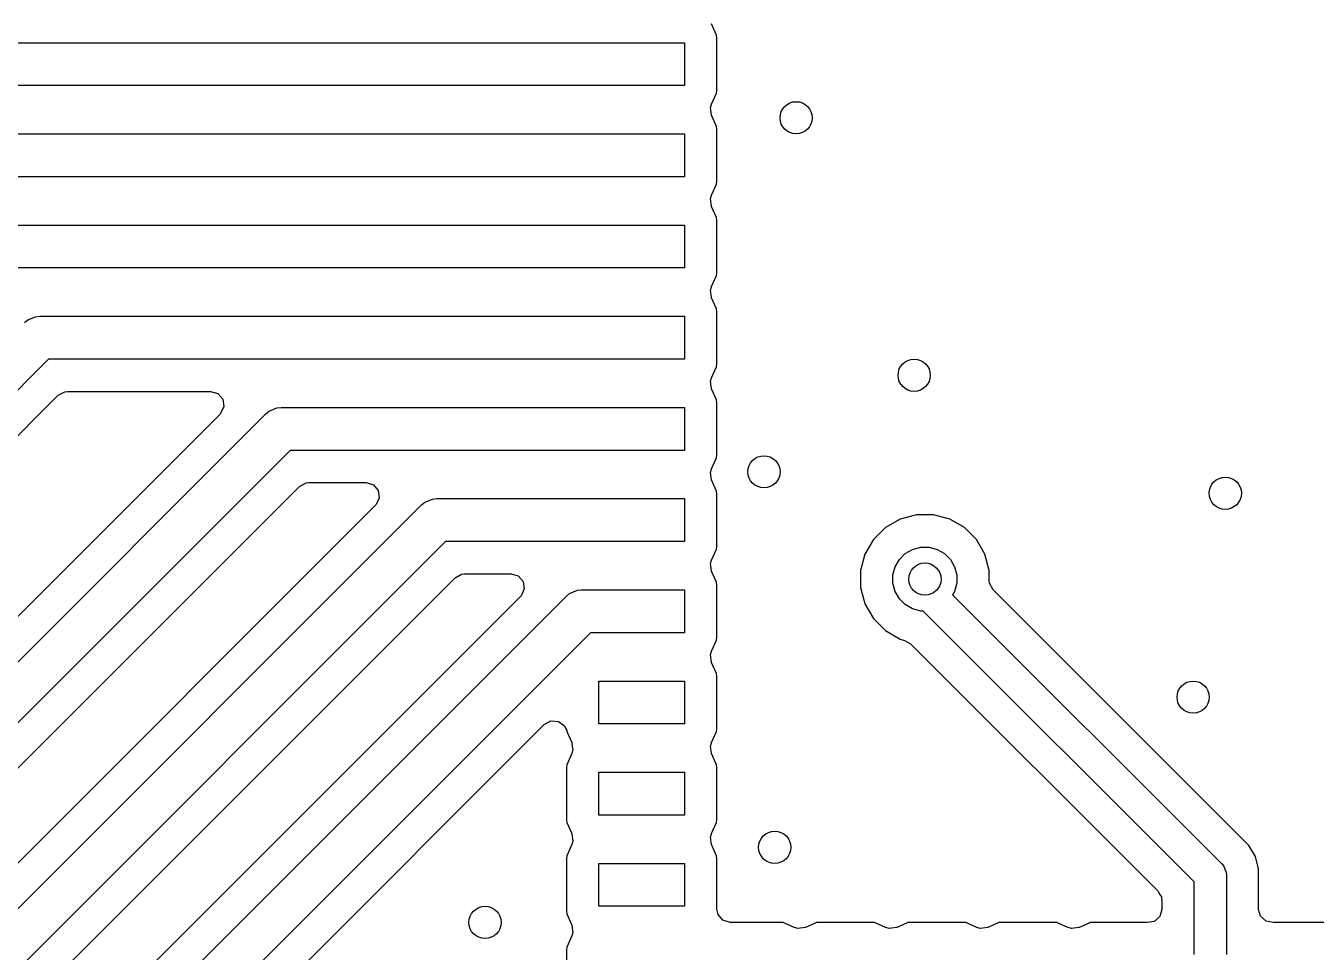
# Model space of a CAD drawing. Extents: x 0.22 to 2.58, y 0.22 to 2.18.
# Drawn here: x 0.8984 to 1.3719, y 1.4064 to 1.7463 of the extents above; entities that cross this region are included whole.
import ezdxf

# ---------------------------------------------------------------- set-up
doc = ezdxf.new("R2010")
doc.units = 0
doc.header["$MEASUREMENT"] = 0
doc.layers.add('BLACK', color=7, linetype='CONTINUOUS')

msp = doc.modelspace()

# ---------------------------------------------------------------- linework, layer by layer
at = {"layer": 'BLACK', "linetype": 'CONTINUOUS'}
for p, q in [((1.15187, 1.74291), (1.15005, 1.74704)), ((1.15199, 1.74192), (1.15187, 1.74291)), ((1.15187, 1.74291), (1.15187, 1.74291)), ((0.72047, 1.74016), (1.12441, 1.74016)), ((1.12441, 1.74016), (1.14016, 1.74016)), ((1.14016, 1.74016), (1.14016, 1.72441)), ((1.15199, 1.72264), (1.15199, 1.74192)), ((1.15199, 1.74192), (1.15199, 1.74192)), ((1.10866, 1.72441), (0.72373, 1.72441)), ((1.14016, 1.72441), (1.10866, 1.72441)), ((1.15009, 1.71761), (1.15187, 1.72165)), ((1.15187, 1.72165), (1.15199, 1.72264)), ((1.14969, 1.71631), (1.15005, 1.71752)), ((1.15005, 1.71358), (1.14969, 1.71631)), ((1.15005, 1.71752), (1.15009, 1.71761)), ((1.15009, 1.71761), (1.15009, 1.71761)), ((1.15187, 1.70945), (1.15005, 1.71358)), ((1.15199, 1.70846), (1.15187, 1.70945)), ((1.15187, 1.70945), (1.15187, 1.70945)), ((0.76181, 1.70669), (1.12441, 1.70669)), ((1.12441, 1.70669), (1.14016, 1.70669)), ((1.14016, 1.70669), (1.14016, 1.69094)), ((1.15199, 1.68918), (1.15199, 1.70846)), ((1.15199, 1.70846), (1.15199, 1.70846)), ((1.10866, 1.69094), (0.76507, 1.69094)), ((1.14016, 1.69094), (1.10866, 1.69094)), ((1.15009, 1.68414), (1.15187, 1.68819)), ((1.15187, 1.68819), (1.15199, 1.68918)), ((1.14969, 1.68284), (1.15005, 1.68406)), ((1.15005, 1.68011), (1.14969, 1.68284)), ((1.15005, 1.68406), (1.15009, 1.68414)), ((1.15009, 1.68414), (1.15009, 1.68414)), ((1.15009, 1.68003), (1.15005, 1.68011)), ((1.15187, 1.67598), (1.15009, 1.68003)), ((1.15009, 1.68003), (1.15009, 1.68003)), ((0.82283, 1.67323), (1.12441, 1.67323)), ((1.12441, 1.67323), (1.14016, 1.67323)), ((1.14016, 1.67323), (1.14016, 1.65748)), ((1.15199, 1.675), (1.15187, 1.67598)), ((1.15187, 1.67598), (1.15187, 1.67598)), ((1.15187, 1.67598), (1.15187, 1.67598)), ((1.15199, 1.67499), (1.15199, 1.675)), ((1.15199, 1.65571), (1.15199, 1.67499)), ((1.10866, 1.65748), (0.8261, 1.65748)), ((1.14016, 1.65748), (1.10866, 1.65748)), ((1.15009, 1.65068), (1.15187, 1.65472)), ((1.15187, 1.65472), (1.15199, 1.65571)), ((1.14969, 1.64938), (1.15005, 1.65059)), ((1.15005, 1.64665), (1.14969, 1.64938)), ((1.15005, 1.65059), (1.15009, 1.65068)), ((1.15009, 1.65068), (1.15009, 1.65068)), ((1.15009, 1.64657), (1.15005, 1.64665)), ((1.15187, 1.64252), (1.15009, 1.64657)), ((1.15009, 1.64657), (1.15009, 1.64657)), ((0.89798, 1.63746), (0.89917, 1.63844)), ((0.89917, 1.63844), (0.90201, 1.63961)), ((0.90201, 1.63961), (0.90354, 1.63976)), ((0.90354, 1.63976), (1.12441, 1.63976)), ((1.12441, 1.63976), (1.14016, 1.63976)), ((1.14016, 1.63976), (1.14016, 1.62402)), ((1.15199, 1.64153), (1.15187, 1.64252)), ((1.15187, 1.64252), (1.15187, 1.64252)), ((1.15187, 1.64252), (1.15187, 1.64252)), ((1.15199, 1.62225), (1.15199, 1.64153)), ((1.15199, 1.64153), (1.15199, 1.64153)), ((0.9068, 1.62402), (0.53076, 1.24798)), ((1.10866, 1.62402), (0.9068, 1.62402)), ((1.14016, 1.62402), (1.10866, 1.62402)), ((1.15009, 1.61721), (1.15187, 1.62126)), ((1.15187, 1.62126), (1.15199, 1.62225)), ((1.14969, 1.61591), (1.15005, 1.61713)), ((1.15005, 1.61319), (1.14969, 1.61591)), ((1.15005, 1.61713), (1.15009, 1.61721)), ((1.15009, 1.61721), (1.15009, 1.61721)), ((0.5373, 1.23778), (0.91028, 1.61076)), ((0.91028, 1.61076), (0.91269, 1.61207)), ((0.91269, 1.61207), (0.91373, 1.61219)), ((0.91373, 1.61219), (0.96623, 1.61219)), ((0.96623, 1.61219), (0.96887, 1.61141)), ((0.96887, 1.61141), (0.97067, 1.60933)), ((1.15187, 1.60905), (1.15005, 1.61319)), ((0.97107, 1.60661), (0.96992, 1.60411)), ((0.97067, 1.60933), (0.97107, 1.60661)), ((0.98775, 1.60497), (0.99059, 1.60615)), ((0.99059, 1.60615), (0.99213, 1.6063)), ((0.99213, 1.6063), (1.12441, 1.6063)), ((1.12441, 1.6063), (1.14016, 1.6063)), ((1.14016, 1.6063), (1.14016, 1.59055)), ((1.15189, 1.60889), (1.15187, 1.60905)), ((1.15187, 1.60905), (1.15187, 1.60905)), ((1.15199, 1.60807), (1.15189, 1.60889)), ((1.15199, 1.58878), (1.15199, 1.60807)), ((0.96969, 1.60385), (0.54051, 1.17468)), ((0.54398, 1.16142), (0.98656, 1.60399)), ((0.96992, 1.60411), (0.96969, 1.60385)), ((0.98656, 1.60399), (0.98775, 1.60497)), ((0.99539, 1.59055), (0.55281, 1.14798)), ((1.10866, 1.59055), (0.99539, 1.59055)), ((1.14016, 1.59055), (1.10866, 1.59055)), ((1.15009, 1.58375), (1.15187, 1.5878)), ((1.15187, 1.5878), (1.15199, 1.58878)), ((1.14969, 1.58245), (1.15005, 1.58366)), ((1.15005, 1.57972), (1.14969, 1.58245)), ((1.15005, 1.58366), (1.15009, 1.58375)), ((1.15009, 1.58375), (1.15009, 1.58375)), ((0.55934, 1.13778), (0.99886, 1.57729)), ((0.99886, 1.57729), (1.00127, 1.57861)), ((1.00127, 1.57861), (1.00231, 1.57872)), ((1.00231, 1.57872), (1.02332, 1.57872)), ((1.02332, 1.57872), (1.02596, 1.57795)), ((1.02596, 1.57795), (1.02776, 1.57587)), ((1.15187, 1.57559), (1.15005, 1.57972)), ((1.02815, 1.57314), (1.02701, 1.57064)), ((1.02776, 1.57587), (1.02815, 1.57314)), ((1.04484, 1.57151), (1.04768, 1.57268)), ((1.04768, 1.57268), (1.04921, 1.57283)), ((1.04921, 1.57283), (1.12441, 1.57283)), ((1.12441, 1.57283), (1.14016, 1.57283)), ((1.14016, 1.57283), (1.14016, 1.55709)), ((1.15199, 1.5746), (1.15187, 1.57559)), ((1.15187, 1.57559), (1.15187, 1.57559)), ((1.15199, 1.55532), (1.15199, 1.5746)), ((1.15199, 1.5746), (1.15199, 1.5746)), ((1.02677, 1.57039), (0.53106, 1.07468)), ((0.53453, 1.06142), (1.04364, 1.57053)), ((1.02701, 1.57064), (1.02677, 1.57039)), ((1.04364, 1.57053), (1.04484, 1.57151)), ((1.21922, 1.56534), (1.21383, 1.56223)), ((1.22523, 1.56695), (1.21922, 1.56534)), ((1.21922, 1.56534), (1.21922, 1.56534)), ((1.23146, 1.56695), (1.22523, 1.56695)), ((1.23747, 1.56534), (1.23146, 1.56695)), ((1.24286, 1.56223), (1.23747, 1.56534)), ((1.23747, 1.56534), (1.23747, 1.56534)), ((1.23747, 1.56534), (1.23747, 1.56534)), ((1.21383, 1.56223), (1.20943, 1.55782)), ((1.21383, 1.56223), (1.21383, 1.56223)), ((1.24726, 1.55782), (1.24286, 1.56223)), ((1.24286, 1.56223), (1.24286, 1.56223)), ((1.05247, 1.55709), (0.54336, 1.04798)), ((1.10866, 1.55709), (1.05247, 1.55709)), ((1.14016, 1.55709), (1.10866, 1.55709)), ((1.15005, 1.5502), (1.15187, 1.55433)), ((1.15187, 1.55433), (1.15199, 1.55532)), ((1.15187, 1.55433), (1.15187, 1.55433)), ((1.20943, 1.55782), (1.20632, 1.55243)), ((1.20943, 1.55782), (1.20943, 1.55782)), ((1.22116, 1.55268), (1.22383, 1.55422)), ((1.22383, 1.55422), (1.2268, 1.55502)), ((1.2268, 1.55502), (1.22989, 1.55502)), ((1.22989, 1.55502), (1.23287, 1.55422)), ((1.23287, 1.55422), (1.23554, 1.55268)), ((1.24871, 1.55532), (1.24726, 1.55782)), ((1.24726, 1.55782), (1.24726, 1.55782)), ((1.25038, 1.55243), (1.24871, 1.55532)), ((1.14969, 1.54898), (1.15005, 1.5502)), ((1.15005, 1.54626), (1.14969, 1.54898)), ((1.20632, 1.55243), (1.2047, 1.54642)), ((1.20632, 1.55243), (1.20632, 1.55243)), ((1.21743, 1.54783), (1.21898, 1.5505)), ((1.21898, 1.5505), (1.22116, 1.55268)), ((1.23554, 1.55268), (1.23772, 1.5505)), ((1.23772, 1.5505), (1.23926, 1.54783)), ((1.25199, 1.54642), (1.25038, 1.55243)), ((0.54989, 1.03778), (1.05594, 1.54383)), ((1.05594, 1.54383), (1.05836, 1.54514)), ((1.05836, 1.54514), (1.0594, 1.54526)), ((1.0594, 1.54526), (1.07647, 1.54526)), ((1.07647, 1.54526), (1.07911, 1.54448)), ((1.07911, 1.54448), (1.08091, 1.5424)), ((1.15187, 1.54213), (1.15005, 1.54626)), ((1.2047, 1.54642), (1.2047, 1.54019)), ((1.21664, 1.54485), (1.21743, 1.54783)), ((1.21664, 1.54177), (1.21664, 1.54485)), ((1.23926, 1.54783), (1.24006, 1.54485)), ((1.24006, 1.54485), (1.24006, 1.54177)), ((1.25199, 1.54283), (1.25199, 1.54642)), ((1.25199, 1.54642), (1.25199, 1.54642)), ((1.0813, 1.53968), (1.08016, 1.53718)), ((1.08091, 1.5424), (1.0813, 1.53968)), ((1.09799, 1.53804), (1.10083, 1.53922)), ((1.10083, 1.53922), (1.10236, 1.53937)), ((1.10236, 1.53937), (1.12441, 1.53937)), ((1.12441, 1.53937), (1.14016, 1.53937)), ((1.14016, 1.53937), (1.14016, 1.52362)), ((1.15199, 1.54114), (1.15187, 1.54213)), ((1.15187, 1.54213), (1.15187, 1.54213)), ((1.15199, 1.52186), (1.15199, 1.54114)), ((1.15199, 1.54114), (1.15199, 1.54114)), ((1.2047, 1.54019), (1.20605, 1.53518)), ((1.21743, 1.53879), (1.21664, 1.54177)), ((1.24006, 1.54177), (1.23926, 1.53879)), ((1.2521, 1.5418), (1.25199, 1.54283)), ((1.25342, 1.53938), (1.2521, 1.5418)), ((1.34726, 1.44554), (1.25342, 1.53938)), ((1.07992, 1.53692), (0.52083, 0.97783)), ((0.5243, 0.96457), (1.09679, 1.53706)), ((1.08016, 1.53718), (1.07992, 1.53692)), ((1.09679, 1.53706), (1.09799, 1.53804)), ((1.20605, 1.53518), (1.20632, 1.53418)), ((1.20632, 1.53418), (1.20632, 1.53418)), ((1.20632, 1.53418), (1.20943, 1.52879)), ((1.21898, 1.53612), (1.21743, 1.53879)), ((1.22116, 1.53394), (1.21898, 1.53612)), ((1.23926, 1.53879), (1.23853, 1.53753)), ((1.23853, 1.53753), (1.33725, 1.43882)), ((1.22383, 1.5324), (1.22116, 1.53394)), ((1.2268, 1.5316), (1.22383, 1.5324)), ((1.22777, 1.5316), (1.2268, 1.5316)), ((1.32717, 1.4322), (1.22777, 1.5316)), ((1.20943, 1.52879), (1.20943, 1.52879)), ((1.20943, 1.52879), (1.20943, 1.52879)), ((1.20943, 1.52879), (1.21383, 1.52439)), ((1.10562, 1.52362), (0.53313, 0.95113)), ((1.10866, 1.52362), (1.10562, 1.52362)), ((1.14016, 1.52362), (1.10866, 1.52362)), ((1.15009, 1.51682), (1.15187, 1.52087)), ((1.15187, 1.52087), (1.15199, 1.52186)), ((1.21383, 1.52439), (1.21383, 1.52439)), ((1.21383, 1.52439), (1.21383, 1.52439)), ((1.21383, 1.52439), (1.21922, 1.52128)), ((1.21922, 1.52128), (1.21922, 1.52128)), ((1.21922, 1.52128), (1.22088, 1.52083)), ((1.22088, 1.52083), (1.22306, 1.51957)), ((1.14969, 1.51552), (1.15005, 1.51674)), ((1.15005, 1.51279), (1.14969, 1.51552)), ((1.15005, 1.51674), (1.15009, 1.51682)), ((1.15009, 1.51682), (1.15009, 1.51682)), ((1.22306, 1.51957), (1.3139, 1.42873)), ((1.15009, 1.51271), (1.15005, 1.51279)), ((1.15187, 1.50866), (1.15009, 1.51271)), ((1.15009, 1.51271), (1.15009, 1.51271)), ((1.10866, 1.49016), (1.10866, 1.50591)), ((1.10866, 1.50591), (1.14016, 1.50591)), ((1.14016, 1.50591), (1.14016, 1.49016)), ((1.15199, 1.50767), (1.15187, 1.50866)), ((1.15187, 1.50866), (1.15187, 1.50866)), ((1.15187, 1.50866), (1.15187, 1.50866)), ((1.15199, 1.48839), (1.15199, 1.50767)), ((1.15199, 1.50767), (1.15199, 1.50767)), ((0.97099, 1.37225), (1.08868, 1.48995)), ((1.08868, 1.48995), (1.0911, 1.49127)), ((1.0911, 1.49127), (1.09384, 1.49107)), ((1.09384, 1.49107), (1.09604, 1.48942)), ((1.09604, 1.48942), (1.09664, 1.48838)), ((1.09664, 1.48838), (1.09691, 1.48774)), ((1.09691, 1.48774), (1.09695, 1.4874)), ((1.09695, 1.4874), (1.09873, 1.48336)), ((1.14016, 1.49016), (1.10866, 1.49016)), ((1.15009, 1.48336), (1.15187, 1.4874)), ((1.15187, 1.4874), (1.15199, 1.48839)), ((1.09873, 1.48336), (1.09874, 1.48335)), ((1.09874, 1.48335), (1.09881, 1.48318)), ((1.09881, 1.48318), (1.09895, 1.48186)), ((1.14969, 1.48205), (1.15005, 1.48327)), ((1.15005, 1.48327), (1.15009, 1.48336)), ((1.15009, 1.48336), (1.15009, 1.48336)), ((1.09877, 1.47933), (1.09695, 1.4752)), ((1.09908, 1.48038), (1.09877, 1.47933)), ((1.09895, 1.48186), (1.09913, 1.48054)), ((1.09911, 1.48044), (1.09908, 1.48038)), ((1.09913, 1.48054), (1.09911, 1.48047)), ((1.09911, 1.48047), (1.09911, 1.48044)), ((1.15005, 1.47933), (1.14969, 1.48205)), ((1.15187, 1.4752), (1.15005, 1.47933)), ((1.09695, 1.4752), (1.09683, 1.47421)), ((1.09683, 1.47421), (1.09683, 1.45493)), ((1.15199, 1.47421), (1.15187, 1.4752)), ((1.15187, 1.4752), (1.15187, 1.4752)), ((1.15199, 1.45493), (1.15199, 1.47421)), ((1.15199, 1.47421), (1.15199, 1.47421)), ((1.10866, 1.45669), (1.10866, 1.47244)), ((1.10866, 1.47244), (1.14016, 1.47244)), ((1.14016, 1.47244), (1.14016, 1.45669)), ((1.09683, 1.45493), (1.09683, 1.45493)), ((1.09683, 1.45493), (1.09695, 1.45394)), ((1.09695, 1.45394), (1.09695, 1.45394)), ((1.09695, 1.45394), (1.09695, 1.45394)), ((1.09695, 1.45394), (1.09873, 1.44989)), ((1.14016, 1.45669), (1.10866, 1.45669)), ((1.15009, 1.44989), (1.15187, 1.45394)), ((1.15187, 1.45394), (1.15199, 1.45493)), ((1.09873, 1.44989), (1.09873, 1.44989)), ((1.09873, 1.44989), (1.09877, 1.44981)), ((1.09877, 1.44981), (1.09913, 1.44708)), ((1.14969, 1.44859), (1.15005, 1.44981)), ((1.15005, 1.44981), (1.15009, 1.44989)), ((1.15009, 1.44989), (1.15009, 1.44989)), ((1.09877, 1.44586), (1.09695, 1.44173)), ((1.09913, 1.44708), (1.09877, 1.44586)), ((1.15005, 1.44586), (1.14969, 1.44859)), ((1.15187, 1.44173), (1.15005, 1.44586)), ((1.3496, 1.44149), (1.34726, 1.44554)), ((1.09695, 1.44173), (1.09683, 1.44074)), ((1.09683, 1.44074), (1.09683, 1.42146)), ((1.15199, 1.44074), (1.15187, 1.44173)), ((1.15187, 1.44173), (1.15187, 1.44173)), ((1.15199, 1.42222), (1.15199, 1.44074)), ((1.15199, 1.44074), (1.15199, 1.44074)), ((1.35081, 1.43698), (1.3496, 1.44149)), ((1.3496, 1.44149), (1.3496, 1.44149)), ((1.10866, 1.42323), (1.10866, 1.43898)), ((1.10866, 1.43898), (1.14016, 1.43898)), ((1.14016, 1.43898), (1.14016, 1.42323)), ((1.33725, 1.43882), (1.33798, 1.43793)), ((1.33798, 1.43793), (1.3384, 1.43691)), ((1.3384, 1.43691), (1.33886, 1.4358)), ((1.33886, 1.4358), (1.33898, 1.43465)), ((1.35081, 1.42212), (1.35081, 1.43698)), ((1.35081, 1.43698), (1.35081, 1.43698)), ((1.32717, 1.40551), (1.32717, 1.4322)), ((1.33898, 1.43465), (1.33898, 1.40551)), ((1.3139, 1.42873), (1.31448, 1.42767)), ((1.31448, 1.42767), (1.31514, 1.42665)), ((1.31514, 1.42665), (1.31517, 1.42641)), ((1.31517, 1.42641), (1.31522, 1.42631)), ((1.31522, 1.42631), (1.31533, 1.42528)), ((1.31533, 1.42528), (1.31533, 1.42212)), ((1.09683, 1.42146), (1.09683, 1.42146)), ((1.09683, 1.42146), (1.09695, 1.42047)), ((1.14016, 1.42323), (1.10866, 1.42323)), ((1.15243, 1.4202), (1.15199, 1.42222)), ((1.31533, 1.42212), (1.31456, 1.41948)), ((1.35151, 1.41959), (1.35081, 1.42212)), ((1.09695, 1.42047), (1.09695, 1.42047)), ((1.09695, 1.42047), (1.09878, 1.41632)), ((1.09878, 1.41632), (1.09914, 1.41359)), ((1.15423, 1.41812), (1.15243, 1.4202)), ((1.15687, 1.41734), (1.15423, 1.41812)), ((1.17539, 1.41734), (1.15687, 1.41734)), ((1.17613, 1.41726), (1.17539, 1.41734)), ((1.17638, 1.41723), (1.17613, 1.41726)), ((1.18042, 1.41544), (1.17638, 1.41723)), ((1.18652, 1.41632), (1.18454, 1.41544)), ((1.18858, 1.41723), (1.18652, 1.41632)), ((1.18957, 1.41734), (1.18858, 1.41723)), ((1.20885, 1.41734), (1.18957, 1.41734)), ((1.18957, 1.41734), (1.18957, 1.41734)), ((1.20984, 1.41723), (1.20885, 1.41734)), ((1.21389, 1.41544), (1.20984, 1.41723)), ((1.21999, 1.41632), (1.218, 1.41544)), ((1.22205, 1.41723), (1.21999, 1.41632)), ((1.22304, 1.41734), (1.22205, 1.41723)), ((1.24232, 1.41734), (1.22304, 1.41734)), ((1.22304, 1.41734), (1.22304, 1.41734)), ((1.24331, 1.41723), (1.24232, 1.41734)), ((1.24744, 1.4154), (1.24331, 1.41723)), ((1.24331, 1.41723), (1.24331, 1.41723)), ((1.25345, 1.41632), (1.25147, 1.41544)), ((1.25551, 1.41723), (1.25345, 1.41632)), ((1.2565, 1.41734), (1.25551, 1.41723)), ((1.27578, 1.41734), (1.2565, 1.41734)), ((1.2565, 1.41734), (1.2565, 1.41734)), ((1.27677, 1.41723), (1.27578, 1.41734)), ((1.27858, 1.41643), (1.27677, 1.41723)), ((1.28082, 1.41544), (1.27858, 1.41643)), ((1.28858, 1.41705), (1.28493, 1.41544)), ((1.28898, 1.41723), (1.28858, 1.41705)), ((1.28997, 1.41734), (1.28898, 1.41723)), ((1.30925, 1.41734), (1.28997, 1.41734)), ((1.28997, 1.41734), (1.28997, 1.41734)), ((1.30989, 1.41727), (1.30925, 1.41734)), ((1.31248, 1.41768), (1.30989, 1.41727)), ((1.31456, 1.41948), (1.31248, 1.41768)), ((1.35354, 1.41773), (1.35151, 1.41959)), ((1.35625, 1.41727), (1.35354, 1.41773)), ((1.35689, 1.41734), (1.35625, 1.41727)), ((1.3569, 1.41734), (1.35689, 1.41734)), ((1.37618, 1.41734), (1.3569, 1.41734)), ((1.09878, 1.41237), (1.09696, 1.40826)), ((1.09914, 1.41359), (1.09878, 1.41237)), ((1.18051, 1.4154), (1.18042, 1.41544)), ((1.18172, 1.41505), (1.18051, 1.4154)), ((1.18445, 1.4154), (1.18172, 1.41505)), ((1.18454, 1.41544), (1.18445, 1.4154)), ((1.21397, 1.4154), (1.21389, 1.41544)), ((1.21519, 1.41505), (1.21397, 1.4154)), ((1.21792, 1.4154), (1.21519, 1.41505)), ((1.218, 1.41544), (1.21792, 1.4154)), ((1.24865, 1.41505), (1.24744, 1.4154)), ((1.25138, 1.4154), (1.24865, 1.41505)), ((1.25147, 1.41544), (1.25138, 1.4154)), ((1.2809, 1.4154), (1.28082, 1.41544)), ((1.28212, 1.41505), (1.2809, 1.4154)), ((1.28485, 1.4154), (1.28212, 1.41505)), ((1.28493, 1.41544), (1.28485, 1.4154)), ((1.28493, 1.41544), (1.28493, 1.41544)), ((1.09696, 1.40826), (1.09685, 1.40728)), ((1.09685, 1.40728), (1.09685, 1.39961)), ((1.09696, 1.40826), (1.09696, 1.40826))]:
    msp.add_line(p, q, dxfattribs=at)
at = {"layer": 'BLACK'}
for centre in [(1.1811, 1.7126), (1.22441, 1.61811), (1.16929, 1.58268), (1.33858, 1.5748), (1.22835, 1.54331), (1.32677, 1.5), (1.17323, 1.44488), (1.06693, 1.41732)]:
    msp.add_circle(centre, 0.00591, dxfattribs=at)
at = {"layer": 'WHITE'}
for centre in [(1.1811, 1.7126), (1.22441, 1.61811), (1.16929, 1.58268), (1.33858, 1.5748), (1.22835, 1.54331), (1.32677, 1.5), (1.17323, 1.44488), (1.06693, 1.41732)]:
    msp.add_circle(centre, 0.00591, dxfattribs=at)

doc.saveas('drawing.dxf')
